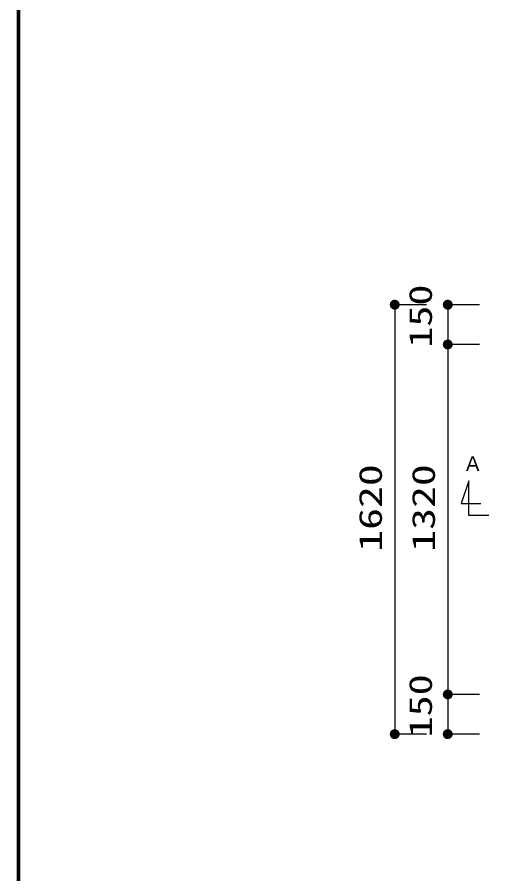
# Model space of a CAD drawing. Units: millimetres, scale not verified. Extents: x -9523 to 7796, y -6970 to 5108.
# Drawn here: x -8391 to -6611, y -1128 to 2103 of the extents above; entities that cross this region are included whole.
import ezdxf
from ezdxf.enums import TextEntityAlignment as Align

# ---------------------------------------------------------------- set-up
doc = ezdxf.new("R2010")
doc.units = ezdxf.units.MM
doc.header["$LTSCALE"] = 30
for name, color, linetype, lineweight in [('0-1_KIKI', 3, 'Continuous', 25), ('0-6_SUNPO', 7, 'Continuous', 25), ('0-8_FUTA', 7, 'Continuous', 25)]:
    doc.layers.add(name, color=color, linetype=linetype, lineweight=lineweight)
doc.styles.add('MS Gothic', font='')
doc.styles.add('ＭＳ ゴシック', font='')
doc.styles.get('MS Gothic').set_extended_font_data('MS Gothic')
doc.styles.get('ＭＳ ゴシック').set_extended_font_data('MS Gothic')

msp = doc.modelspace()

# ---------------------------------------------------------------- linework, layer by layer
at = {"layer": '0-1_KIKI'}
msp.add_lwpolyline([(-6611.43, 223.58), (-6686.43, 223.58), (-6686.43, 353.58), (-6716.43, 268.58), (-6641.43, 268.58)], dxfattribs=at)
at = {"layer": '0-6_SUNPO', "color": 4}
for p, q in [((-6846.49, 1018.58), (-6966.49, 1018.58)), ((-6966.49, 1018.58), (-6966.49, -601.42)), ((-6646.49, 1018.58), (-6766.49, 1018.58)), ((-6766.49, 1018.58), (-6766.49, 868.58)), ((-6646.49, 868.58), (-6766.49, 868.58)), ((-6646.49, 868.58), (-6766.49, 868.58)), ((-6766.49, 868.58), (-6766.49, -451.42)), ((-6646.49, -451.42), (-6766.49, -451.42)), ((-6646.49, -451.42), (-6766.49, -451.42)), ((-6766.49, -451.42), (-6766.49, -601.42)), ((-6846.49, -601.42), (-6966.49, -601.42)), ((-6646.49, -601.42), (-6766.49, -601.42))]:
    msp.add_line(p, q, dxfattribs=at)
at = {"layer": '0-6_SUNPO'}
for points in [[(-6976.91, 1034.17), (-6966.49, 1018.58), (-6979.75, 1031.84)], [(-6973.67, 1035.9), (-6966.49, 1018.58), (-6976.91, 1034.17)], [(-6970.15, 1036.97), (-6966.49, 1018.58), (-6973.67, 1035.9)], [(-6966.49, 1037.33), (-6966.49, 1018.58), (-6970.15, 1036.97)], [(-6962.83, 1036.97), (-6966.49, 1018.58), (-6966.49, 1037.33)], [(-6959.31, 1035.9), (-6966.49, 1018.58), (-6962.83, 1036.97)], [(-6956.07, 1034.17), (-6966.49, 1018.58), (-6959.31, 1035.9)], [(-6953.23, 1031.84), (-6966.49, 1018.58), (-6956.07, 1034.17)], [(-6776.91, 1034.17), (-6766.49, 1018.58), (-6779.75, 1031.84)], [(-6773.67, 1035.9), (-6766.49, 1018.58), (-6776.91, 1034.17)], [(-6770.15, 1036.97), (-6766.49, 1018.58), (-6773.67, 1035.9)], [(-6766.49, 1037.33), (-6766.49, 1018.58), (-6770.15, 1036.97)], [(-6762.83, 1036.97), (-6766.49, 1018.58), (-6766.49, 1037.33)], [(-6759.31, 1035.9), (-6766.49, 1018.58), (-6762.83, 1036.97)], [(-6756.07, 1034.17), (-6766.49, 1018.58), (-6759.31, 1035.9)], [(-6753.23, 1031.84), (-6766.49, 1018.58), (-6756.07, 1034.17)], [(-6984.88, 1022.24), (-6966.49, 1018.58), (-6985.24, 1018.58)], [(-6985.24, 1018.58), (-6966.49, 1018.58), (-6984.88, 1014.92)], [(-6983.81, 1025.75), (-6966.49, 1018.58), (-6984.88, 1022.24)], [(-6984.88, 1014.92), (-6966.49, 1018.58), (-6983.81, 1011.4)], [(-6982.08, 1029), (-6966.49, 1018.58), (-6983.81, 1025.75)], [(-6983.81, 1011.4), (-6966.49, 1018.58), (-6982.08, 1008.16)], [(-6979.75, 1031.84), (-6966.49, 1018.58), (-6982.08, 1029)], [(-6982.08, 1008.16), (-6966.49, 1018.58), (-6979.75, 1005.32)], [(-6979.75, 1005.32), (-6966.49, 1018.58), (-6976.91, 1002.99)], [(-6976.91, 1002.99), (-6966.49, 1018.58), (-6973.67, 1001.26)], [(-6973.67, 1001.26), (-6966.49, 1018.58), (-6970.15, 1000.19)], [(-6970.15, 1000.19), (-6966.49, 1018.58), (-6966.49, 999.83)], [(-6950.9, 1029), (-6966.49, 1018.58), (-6953.23, 1031.84)], [(-6949.17, 1025.75), (-6966.49, 1018.58), (-6950.9, 1029)], [(-6948.1, 1022.24), (-6966.49, 1018.58), (-6949.17, 1025.75)], [(-6947.74, 1018.58), (-6966.49, 1018.58), (-6948.1, 1022.24)], [(-6966.49, 999.83), (-6966.49, 1018.58), (-6962.83, 1000.19)], [(-6962.83, 1000.19), (-6966.49, 1018.58), (-6959.31, 1001.26)], [(-6959.31, 1001.26), (-6966.49, 1018.58), (-6956.07, 1002.99)], [(-6956.07, 1002.99), (-6966.49, 1018.58), (-6953.23, 1005.32)], [(-6953.23, 1005.32), (-6966.49, 1018.58), (-6950.9, 1008.16)], [(-6950.9, 1008.16), (-6966.49, 1018.58), (-6949.17, 1011.4)], [(-6949.17, 1011.4), (-6966.49, 1018.58), (-6948.1, 1014.92)], [(-6948.1, 1014.92), (-6966.49, 1018.58), (-6947.74, 1018.58)], [(-6784.88, 1022.24), (-6766.49, 1018.58), (-6785.24, 1018.58)], [(-6785.24, 1018.58), (-6766.49, 1018.58), (-6784.88, 1014.92)], [(-6783.81, 1025.75), (-6766.49, 1018.58), (-6784.88, 1022.24)], [(-6784.88, 1014.92), (-6766.49, 1018.58), (-6783.81, 1011.4)], [(-6782.08, 1029), (-6766.49, 1018.58), (-6783.81, 1025.75)], [(-6783.81, 1011.4), (-6766.49, 1018.58), (-6782.08, 1008.16)], [(-6779.75, 1031.84), (-6766.49, 1018.58), (-6782.08, 1029)], [(-6782.08, 1008.16), (-6766.49, 1018.58), (-6779.75, 1005.32)], [(-6779.75, 1005.32), (-6766.49, 1018.58), (-6776.91, 1002.99)], [(-6776.91, 1002.99), (-6766.49, 1018.58), (-6773.67, 1001.26)], [(-6773.67, 1001.26), (-6766.49, 1018.58), (-6770.15, 1000.19)], [(-6770.15, 1000.19), (-6766.49, 1018.58), (-6766.49, 999.83)], [(-6750.9, 1029), (-6766.49, 1018.58), (-6753.23, 1031.84)], [(-6749.17, 1025.75), (-6766.49, 1018.58), (-6750.9, 1029)], [(-6748.1, 1022.24), (-6766.49, 1018.58), (-6749.17, 1025.75)], [(-6747.74, 1018.58), (-6766.49, 1018.58), (-6748.1, 1022.24)], [(-6766.49, 999.83), (-6766.49, 1018.58), (-6762.83, 1000.19)], [(-6762.83, 1000.19), (-6766.49, 1018.58), (-6759.31, 1001.26)], [(-6759.31, 1001.26), (-6766.49, 1018.58), (-6756.07, 1002.99)], [(-6756.07, 1002.99), (-6766.49, 1018.58), (-6753.23, 1005.32)], [(-6753.23, 1005.32), (-6766.49, 1018.58), (-6750.9, 1008.16)], [(-6750.9, 1008.16), (-6766.49, 1018.58), (-6749.17, 1011.4)], [(-6749.17, 1011.4), (-6766.49, 1018.58), (-6748.1, 1014.92)], [(-6748.1, 1014.92), (-6766.49, 1018.58), (-6747.74, 1018.58)], [(-6783.81, 875.75), (-6766.49, 868.58), (-6784.88, 872.24)], [(-6783.81, 875.75), (-6766.49, 868.58), (-6784.88, 872.24)], [(-6782.08, 879), (-6766.49, 868.58), (-6783.81, 875.75)], [(-6782.08, 879), (-6766.49, 868.58), (-6783.81, 875.75)], [(-6779.75, 881.84), (-6766.49, 868.58), (-6782.08, 879)], [(-6779.75, 881.84), (-6766.49, 868.58), (-6782.08, 879)], [(-6776.91, 884.17), (-6766.49, 868.58), (-6779.75, 881.84)], [(-6776.91, 884.17), (-6766.49, 868.58), (-6779.75, 881.84)], [(-6773.67, 885.9), (-6766.49, 868.58), (-6776.91, 884.17)], [(-6773.67, 885.9), (-6766.49, 868.58), (-6776.91, 884.17)], [(-6770.15, 886.97), (-6766.49, 868.58), (-6773.67, 885.9)], [(-6770.15, 886.97), (-6766.49, 868.58), (-6773.67, 885.9)], [(-6766.49, 887.33), (-6766.49, 868.58), (-6770.15, 886.97)], [(-6766.49, 887.33), (-6766.49, 868.58), (-6770.15, 886.97)], [(-6762.83, 886.97), (-6766.49, 868.58), (-6766.49, 887.33)], [(-6762.83, 886.97), (-6766.49, 868.58), (-6766.49, 887.33)], [(-6759.31, 885.9), (-6766.49, 868.58), (-6762.83, 886.97)], [(-6759.31, 885.9), (-6766.49, 868.58), (-6762.83, 886.97)], [(-6756.07, 884.17), (-6766.49, 868.58), (-6759.31, 885.9)], [(-6756.07, 884.17), (-6766.49, 868.58), (-6759.31, 885.9)], [(-6753.23, 881.84), (-6766.49, 868.58), (-6756.07, 884.17)], [(-6753.23, 881.84), (-6766.49, 868.58), (-6756.07, 884.17)], [(-6750.9, 879), (-6766.49, 868.58), (-6753.23, 881.84)], [(-6750.9, 879), (-6766.49, 868.58), (-6753.23, 881.84)], [(-6749.17, 875.75), (-6766.49, 868.58), (-6750.9, 879)], [(-6749.17, 875.75), (-6766.49, 868.58), (-6750.9, 879)], [(-6748.1, 872.24), (-6766.49, 868.58), (-6749.17, 875.75)], [(-6748.1, 872.24), (-6766.49, 868.58), (-6749.17, 875.75)], [(-6784.88, 872.24), (-6766.49, 868.58), (-6785.24, 868.58)], [(-6784.88, 872.24), (-6766.49, 868.58), (-6785.24, 868.58)], [(-6785.24, 868.58), (-6766.49, 868.58), (-6784.88, 864.92)], [(-6785.24, 868.58), (-6766.49, 868.58), (-6784.88, 864.92)], [(-6784.88, 864.92), (-6766.49, 868.58), (-6783.81, 861.4)], [(-6784.88, 864.92), (-6766.49, 868.58), (-6783.81, 861.4)], [(-6783.81, 861.4), (-6766.49, 868.58), (-6782.08, 858.16)], [(-6783.81, 861.4), (-6766.49, 868.58), (-6782.08, 858.16)], [(-6782.08, 858.16), (-6766.49, 868.58), (-6779.75, 855.32)], [(-6782.08, 858.16), (-6766.49, 868.58), (-6779.75, 855.32)], [(-6779.75, 855.32), (-6766.49, 868.58), (-6776.91, 852.99)], [(-6779.75, 855.32), (-6766.49, 868.58), (-6776.91, 852.99)], [(-6776.91, 852.99), (-6766.49, 868.58), (-6773.67, 851.26)], [(-6776.91, 852.99), (-6766.49, 868.58), (-6773.67, 851.26)], [(-6773.67, 851.26), (-6766.49, 868.58), (-6770.15, 850.19)], [(-6773.67, 851.26), (-6766.49, 868.58), (-6770.15, 850.19)], [(-6770.15, 850.19), (-6766.49, 868.58), (-6766.49, 849.83)], [(-6770.15, 850.19), (-6766.49, 868.58), (-6766.49, 849.83)], [(-6747.74, 868.58), (-6766.49, 868.58), (-6748.1, 872.24)], [(-6747.74, 868.58), (-6766.49, 868.58), (-6748.1, 872.24)], [(-6766.49, 849.83), (-6766.49, 868.58), (-6762.83, 850.19)], [(-6762.83, 850.19), (-6766.49, 868.58), (-6759.31, 851.26)], [(-6759.31, 851.26), (-6766.49, 868.58), (-6756.07, 852.99)], [(-6756.07, 852.99), (-6766.49, 868.58), (-6753.23, 855.32)], [(-6753.23, 855.32), (-6766.49, 868.58), (-6750.9, 858.16)], [(-6750.9, 858.16), (-6766.49, 868.58), (-6749.17, 861.4)], [(-6749.17, 861.4), (-6766.49, 868.58), (-6748.1, 864.92)], [(-6748.1, 864.92), (-6766.49, 868.58), (-6747.74, 868.58)], [(-6766.49, 849.83), (-6766.49, 868.58), (-6762.83, 850.19)], [(-6762.83, 850.19), (-6766.49, 868.58), (-6759.31, 851.26)], [(-6759.31, 851.26), (-6766.49, 868.58), (-6756.07, 852.99)], [(-6756.07, 852.99), (-6766.49, 868.58), (-6753.23, 855.32)], [(-6753.23, 855.32), (-6766.49, 868.58), (-6750.9, 858.16)], [(-6750.9, 858.16), (-6766.49, 868.58), (-6749.17, 861.4)], [(-6749.17, 861.4), (-6766.49, 868.58), (-6748.1, 864.92)], [(-6748.1, 864.92), (-6766.49, 868.58), (-6747.74, 868.58)], [(-6784.88, -447.76), (-6766.49, -451.42), (-6785.24, -451.42)], [(-6784.88, -447.76), (-6766.49, -451.42), (-6785.24, -451.42)], [(-6785.24, -451.42), (-6766.49, -451.42), (-6784.88, -455.08)], [(-6785.24, -451.42), (-6766.49, -451.42), (-6784.88, -455.08)], [(-6783.81, -444.25), (-6766.49, -451.42), (-6784.88, -447.76)], [(-6783.81, -444.25), (-6766.49, -451.42), (-6784.88, -447.76)], [(-6784.88, -455.08), (-6766.49, -451.42), (-6783.81, -458.6)], [(-6784.88, -455.08), (-6766.49, -451.42), (-6783.81, -458.6)], [(-6782.08, -441), (-6766.49, -451.42), (-6783.81, -444.25)], [(-6782.08, -441), (-6766.49, -451.42), (-6783.81, -444.25)], [(-6783.81, -458.6), (-6766.49, -451.42), (-6782.08, -461.84)], [(-6783.81, -458.6), (-6766.49, -451.42), (-6782.08, -461.84)], [(-6779.75, -438.16), (-6766.49, -451.42), (-6782.08, -441)], [(-6779.75, -438.16), (-6766.49, -451.42), (-6782.08, -441)], [(-6782.08, -461.84), (-6766.49, -451.42), (-6779.75, -464.68)], [(-6782.08, -461.84), (-6766.49, -451.42), (-6779.75, -464.68)], [(-6776.91, -435.83), (-6766.49, -451.42), (-6779.75, -438.16)], [(-6776.91, -435.83), (-6766.49, -451.42), (-6779.75, -438.16)], [(-6779.75, -464.68), (-6766.49, -451.42), (-6776.91, -467.01)], [(-6779.75, -464.68), (-6766.49, -451.42), (-6776.91, -467.01)], [(-6773.67, -434.1), (-6766.49, -451.42), (-6776.91, -435.83)], [(-6773.67, -434.1), (-6766.49, -451.42), (-6776.91, -435.83)], [(-6776.91, -467.01), (-6766.49, -451.42), (-6773.67, -468.74)], [(-6776.91, -467.01), (-6766.49, -451.42), (-6773.67, -468.74)], [(-6770.15, -433.03), (-6766.49, -451.42), (-6773.67, -434.1)], [(-6770.15, -433.03), (-6766.49, -451.42), (-6773.67, -434.1)], [(-6773.67, -468.74), (-6766.49, -451.42), (-6770.15, -469.81)], [(-6773.67, -468.74), (-6766.49, -451.42), (-6770.15, -469.81)], [(-6766.49, -432.67), (-6766.49, -451.42), (-6770.15, -433.03)], [(-6766.49, -432.67), (-6766.49, -451.42), (-6770.15, -433.03)], [(-6770.15, -469.81), (-6766.49, -451.42), (-6766.49, -470.17)], [(-6770.15, -469.81), (-6766.49, -451.42), (-6766.49, -470.17)], [(-6762.83, -433.03), (-6766.49, -451.42), (-6766.49, -432.67)], [(-6762.83, -433.03), (-6766.49, -451.42), (-6766.49, -432.67)], [(-6759.31, -434.1), (-6766.49, -451.42), (-6762.83, -433.03)], [(-6759.31, -434.1), (-6766.49, -451.42), (-6762.83, -433.03)], [(-6756.07, -435.83), (-6766.49, -451.42), (-6759.31, -434.1)], [(-6756.07, -435.83), (-6766.49, -451.42), (-6759.31, -434.1)], [(-6753.23, -438.16), (-6766.49, -451.42), (-6756.07, -435.83)], [(-6753.23, -438.16), (-6766.49, -451.42), (-6756.07, -435.83)], [(-6750.9, -441), (-6766.49, -451.42), (-6753.23, -438.16)], [(-6750.9, -441), (-6766.49, -451.42), (-6753.23, -438.16)], [(-6749.17, -444.25), (-6766.49, -451.42), (-6750.9, -441)], [(-6749.17, -444.25), (-6766.49, -451.42), (-6750.9, -441)], [(-6748.1, -447.76), (-6766.49, -451.42), (-6749.17, -444.25)], [(-6748.1, -447.76), (-6766.49, -451.42), (-6749.17, -444.25)], [(-6747.74, -451.42), (-6766.49, -451.42), (-6748.1, -447.76)], [(-6747.74, -451.42), (-6766.49, -451.42), (-6748.1, -447.76)], [(-6766.49, -470.17), (-6766.49, -451.42), (-6762.83, -469.81)], [(-6762.83, -469.81), (-6766.49, -451.42), (-6759.31, -468.74)], [(-6759.31, -468.74), (-6766.49, -451.42), (-6756.07, -467.01)], [(-6756.07, -467.01), (-6766.49, -451.42), (-6753.23, -464.68)], [(-6753.23, -464.68), (-6766.49, -451.42), (-6750.9, -461.84)], [(-6750.9, -461.84), (-6766.49, -451.42), (-6749.17, -458.6)], [(-6749.17, -458.6), (-6766.49, -451.42), (-6748.1, -455.08)], [(-6748.1, -455.08), (-6766.49, -451.42), (-6747.74, -451.42)], [(-6766.49, -470.17), (-6766.49, -451.42), (-6762.83, -469.81)], [(-6762.83, -469.81), (-6766.49, -451.42), (-6759.31, -468.74)], [(-6759.31, -468.74), (-6766.49, -451.42), (-6756.07, -467.01)], [(-6756.07, -467.01), (-6766.49, -451.42), (-6753.23, -464.68)], [(-6753.23, -464.68), (-6766.49, -451.42), (-6750.9, -461.84)], [(-6750.9, -461.84), (-6766.49, -451.42), (-6749.17, -458.6)], [(-6749.17, -458.6), (-6766.49, -451.42), (-6748.1, -455.08)], [(-6748.1, -455.08), (-6766.49, -451.42), (-6747.74, -451.42)], [(-6984.88, -597.76), (-6966.49, -601.42), (-6985.24, -601.42)], [(-6985.24, -601.42), (-6966.49, -601.42), (-6984.88, -605.08)], [(-6983.81, -594.25), (-6966.49, -601.42), (-6984.88, -597.76)], [(-6984.88, -605.08), (-6966.49, -601.42), (-6983.81, -608.6)], [(-6982.08, -591), (-6966.49, -601.42), (-6983.81, -594.25)], [(-6983.81, -608.6), (-6966.49, -601.42), (-6982.08, -611.84)], [(-6979.75, -588.16), (-6966.49, -601.42), (-6982.08, -591)], [(-6982.08, -611.84), (-6966.49, -601.42), (-6979.75, -614.68)], [(-6976.91, -585.83), (-6966.49, -601.42), (-6979.75, -588.16)], [(-6979.75, -614.68), (-6966.49, -601.42), (-6976.91, -617.01)], [(-6973.67, -584.1), (-6966.49, -601.42), (-6976.91, -585.83)], [(-6976.91, -617.01), (-6966.49, -601.42), (-6973.67, -618.74)], [(-6970.15, -583.03), (-6966.49, -601.42), (-6973.67, -584.1)], [(-6973.67, -618.74), (-6966.49, -601.42), (-6970.15, -619.81)], [(-6966.49, -582.67), (-6966.49, -601.42), (-6970.15, -583.03)], [(-6970.15, -619.81), (-6966.49, -601.42), (-6966.49, -620.17)], [(-6962.83, -583.03), (-6966.49, -601.42), (-6966.49, -582.67)], [(-6959.31, -584.1), (-6966.49, -601.42), (-6962.83, -583.03)], [(-6956.07, -585.83), (-6966.49, -601.42), (-6959.31, -584.1)], [(-6953.23, -588.16), (-6966.49, -601.42), (-6956.07, -585.83)], [(-6950.9, -591), (-6966.49, -601.42), (-6953.23, -588.16)], [(-6949.17, -594.25), (-6966.49, -601.42), (-6950.9, -591)], [(-6948.1, -597.76), (-6966.49, -601.42), (-6949.17, -594.25)], [(-6947.74, -601.42), (-6966.49, -601.42), (-6948.1, -597.76)], [(-6966.49, -620.17), (-6966.49, -601.42), (-6962.83, -619.81)], [(-6962.83, -619.81), (-6966.49, -601.42), (-6959.31, -618.74)], [(-6959.31, -618.74), (-6966.49, -601.42), (-6956.07, -617.01)], [(-6956.07, -617.01), (-6966.49, -601.42), (-6953.23, -614.68)], [(-6953.23, -614.68), (-6966.49, -601.42), (-6950.9, -611.84)], [(-6950.9, -611.84), (-6966.49, -601.42), (-6949.17, -608.6)], [(-6949.17, -608.6), (-6966.49, -601.42), (-6948.1, -605.08)], [(-6948.1, -605.08), (-6966.49, -601.42), (-6947.74, -601.42)], [(-6784.88, -597.76), (-6766.49, -601.42), (-6785.24, -601.42)], [(-6785.24, -601.42), (-6766.49, -601.42), (-6784.88, -605.08)], [(-6783.81, -594.25), (-6766.49, -601.42), (-6784.88, -597.76)], [(-6784.88, -605.08), (-6766.49, -601.42), (-6783.81, -608.6)], [(-6782.08, -591), (-6766.49, -601.42), (-6783.81, -594.25)], [(-6783.81, -608.6), (-6766.49, -601.42), (-6782.08, -611.84)], [(-6779.75, -588.16), (-6766.49, -601.42), (-6782.08, -591)], [(-6782.08, -611.84), (-6766.49, -601.42), (-6779.75, -614.68)], [(-6776.91, -585.83), (-6766.49, -601.42), (-6779.75, -588.16)], [(-6779.75, -614.68), (-6766.49, -601.42), (-6776.91, -617.01)], [(-6773.67, -584.1), (-6766.49, -601.42), (-6776.91, -585.83)], [(-6776.91, -617.01), (-6766.49, -601.42), (-6773.67, -618.74)], [(-6770.15, -583.03), (-6766.49, -601.42), (-6773.67, -584.1)], [(-6773.67, -618.74), (-6766.49, -601.42), (-6770.15, -619.81)], [(-6766.49, -582.67), (-6766.49, -601.42), (-6770.15, -583.03)], [(-6770.15, -619.81), (-6766.49, -601.42), (-6766.49, -620.17)], [(-6762.83, -583.03), (-6766.49, -601.42), (-6766.49, -582.67)], [(-6759.31, -584.1), (-6766.49, -601.42), (-6762.83, -583.03)], [(-6756.07, -585.83), (-6766.49, -601.42), (-6759.31, -584.1)], [(-6753.23, -588.16), (-6766.49, -601.42), (-6756.07, -585.83)], [(-6750.9, -591), (-6766.49, -601.42), (-6753.23, -588.16)], [(-6749.17, -594.25), (-6766.49, -601.42), (-6750.9, -591)], [(-6748.1, -597.76), (-6766.49, -601.42), (-6749.17, -594.25)], [(-6747.74, -601.42), (-6766.49, -601.42), (-6748.1, -597.76)], [(-6766.49, -620.17), (-6766.49, -601.42), (-6762.83, -619.81)], [(-6762.83, -619.81), (-6766.49, -601.42), (-6759.31, -618.74)], [(-6759.31, -618.74), (-6766.49, -601.42), (-6756.07, -617.01)], [(-6756.07, -617.01), (-6766.49, -601.42), (-6753.23, -614.68)], [(-6753.23, -614.68), (-6766.49, -601.42), (-6750.9, -611.84)], [(-6750.9, -611.84), (-6766.49, -601.42), (-6749.17, -608.6)], [(-6749.17, -608.6), (-6766.49, -601.42), (-6748.1, -605.08)], [(-6748.1, -605.08), (-6766.49, -601.42), (-6747.74, -601.42)]]:
    msp.add_solid(points, dxfattribs=at)
at = {"layer": '0-8_FUTA'}
for p, q in [((-8390.95, 5107.9), (-8390.95, -6476.91)), ((-8390.35, 5107.3), (-8390.35, -6476.31)), ((-8389.75, 5106.7), (-8389.75, -6475.71)), ((-8389.15, 5106.1), (-8389.15, -6475.11)), ((-8388.55, 5105.5), (-8388.55, -6474.51)), ((-8387.95, 5104.9), (-8387.95, -6473.91)), ((-8387.35, 5104.3), (-8387.35, -6473.31)), ((-8386.75, 5103.7), (-8386.75, -6472.71)), ((-8386.15, 5103.1), (-8386.15, -6472.11)), ((-8385.55, 5102.5), (-8385.55, -6471.51)), ((-8384.95, 5101.9), (-8384.95, -6470.91)), ((-8384.35, 5101.3), (-8384.35, -6470.31)), ((-8383.75, 5100.7), (-8383.75, -6469.71)), ((-8383.15, 5100.1), (-8383.15, -6469.11)), ((-8382.55, 5099.5), (-8382.55, -6468.51))]:
    msp.add_line(p, q, dxfattribs=at)

# ---------------------------------------------------------------- texts
at = {"layer": '0-1_KIKI', "color": 4, "style": 'MS Gothic'}
msp.add_text('Ａ', height=54.99, dxfattribs=at).set_placement((-6709.52, 374.85), align=Align.BOTTOM_LEFT)
at = {"layer": '0-6_SUNPO', "color": 3, "style": 'ＭＳ ゴシック'}
for s, width, p in [('150', 1.35, (-6800.24, 856.15)), ('1620', 1.4, (-6988.99, 86.86)), ('1320', 1.4, (-6788.99, 86.86)), ('150', 1.35, (-6800.24, -613.85))]:
    msp.add_text(s, height=86.59, rotation=90, dxfattribs=dict(at, width=width)).set_placement(p, align=Align.BOTTOM_LEFT)

doc.saveas('drawing.dxf')
